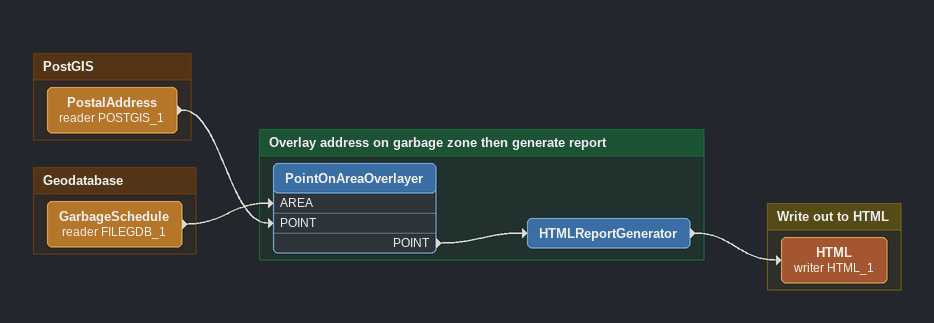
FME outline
Bookmark: PostGIS
PostalAddress (reader POSTGIS_1)
    -> PointOnAreaOverlayer [POINT]

Bookmark: Geodatabase
GarbageSchedule (reader FILEGDB_1)
    -> PointOnAreaOverlayer [AREA]

Bookmark: Overlay address on garbage zone then generate report
PointOnAreaOverlayer
    POINT -> HTMLReportGenerator
HTMLReportGenerator
    -> HTML (writer HTML_1)

Bookmark: Write out to HTML
HTML (writer HTML_1)
